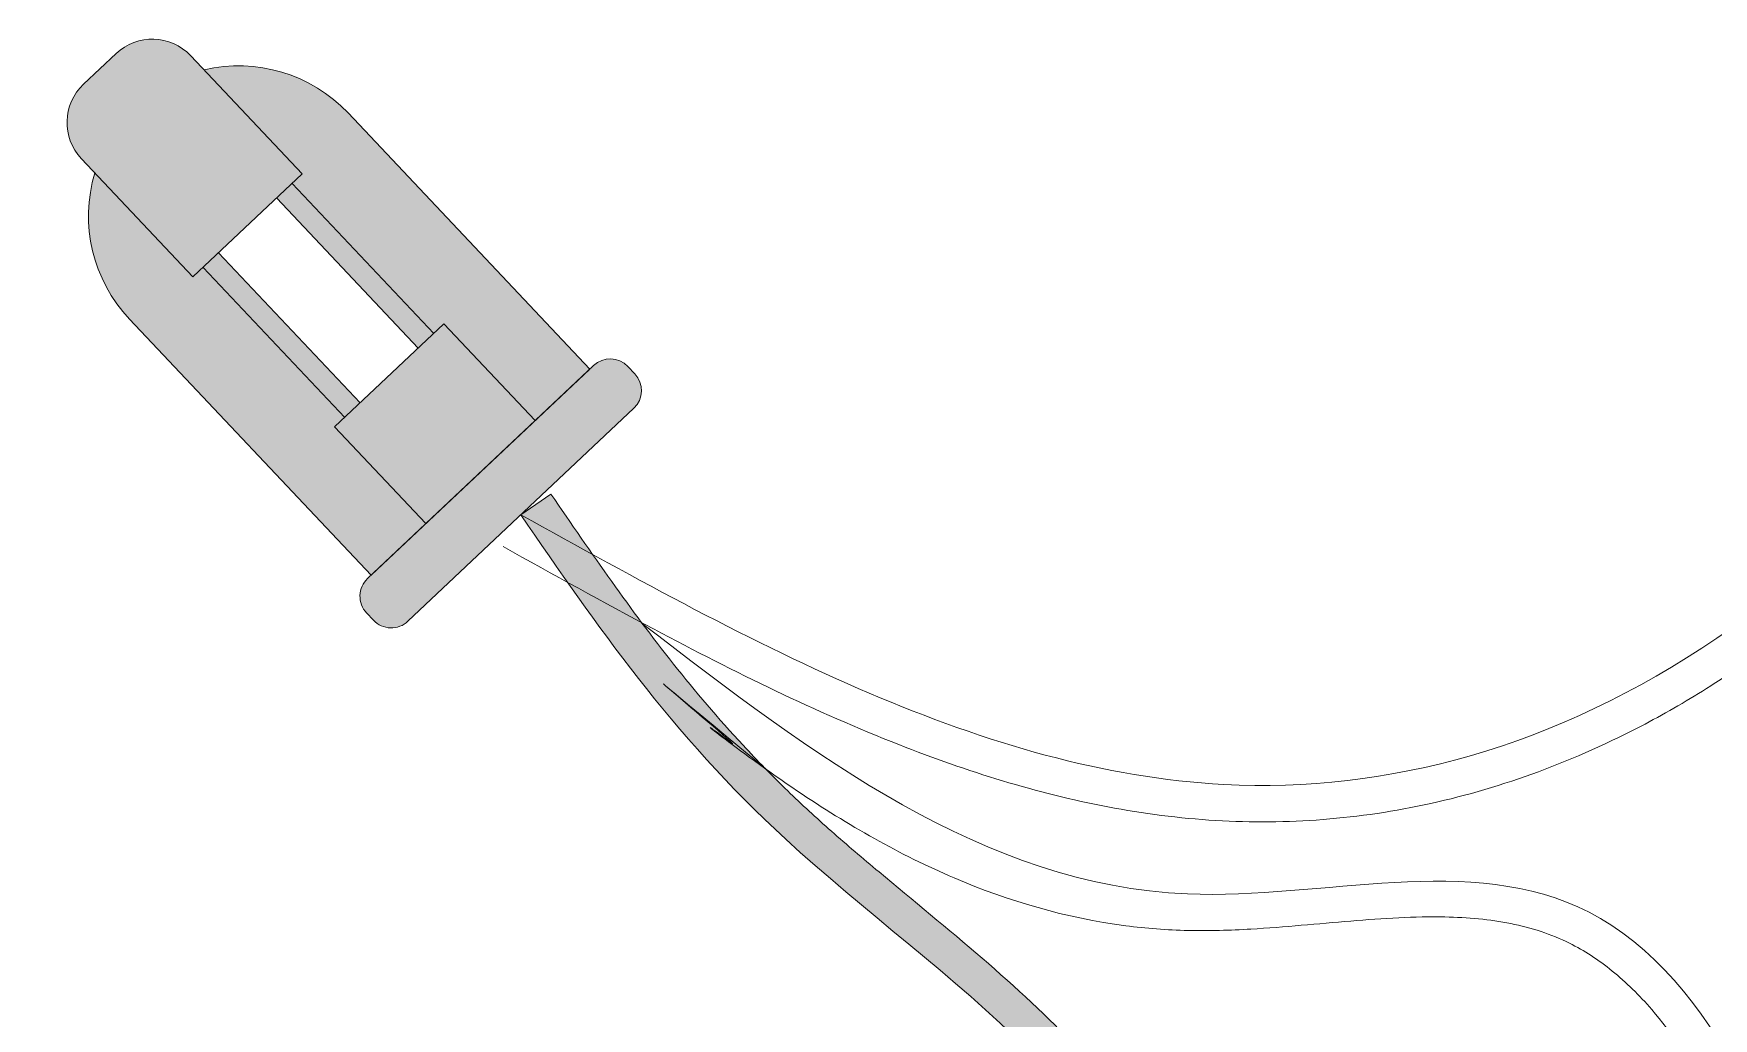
# Model space of a CAD drawing. Header units: metres. Extents: x 86 to 375, y -25 to 177.
# Drawn here: x 244.22 to 250.45, y 82.26 to 85.91 of the extents above; entities that cross this region are included whole.
import ezdxf

# ---------------------------------------------------------------- set-up
doc = ezdxf.new("R2010")
doc.units = ezdxf.units.M

msp = doc.modelspace()

# ---------------------------------------------------------------- hatches: boundary and pattern name
at = {"lineweight": 0, "transparency": 33554687}
h = msp.add_hatch(color=251, dxfattribs=at)
h.dxf.hatch_style = 1
edge = h.paths.add_edge_path()
edge.add_line((244.8131752671485, 85.01081918068115), (245.2180239586124, 85.39287565083663))
edge.add_line((245.2180239586124, 85.39287565083663), (244.8045774831058, 85.83098697300187))
edge.add_ellipse((244.6623389357808, 85.69675618929642), major_axis=(-0.1382926383422691, 0.1382926383422691), ratio=0.9999999999998963, start_angle=268.3409269401268, end_angle=358.3409269382888)
edge.add_line((244.5281081520799, 85.8389947366258), (244.4077365547897, 85.72539983411019))
edge.add_ellipse((244.5419673389022, 85.58316128672561), major_axis=(0.1382926385704151, 0.1382926385704151), ratio=0.9999999999999729, start_angle=88.34092701488923, end_angle=178.3409270172688)
edge.add_line((244.3997287915232, 85.4489305026072), (244.8131752671485, 85.01081918068115))
edge = h.paths.add_edge_path()
edge.add_line((245.4737575217965, 83.90530032653982), (245.6761818221095, 84.09632851810687))
edge.add_line((245.6761818221095, 84.09632851810687), (245.3379921767006, 84.45469343466988))
edge.add_line((245.3379921767006, 84.45469343466988), (245.3752451186662, 84.48984910555095))
edge.add_line((245.3752451186662, 84.48984910555095), (244.8504282082801, 85.045974852278))
edge.add_line((244.8504282082801, 85.045974852278), (244.8131752671485, 85.01081918068115))
edge.add_line((244.8131752671485, 85.01081918068115), (244.4494541202072, 85.39623872466285))
edge.add_ellipse((244.9827490957765, 85.23665777865901), major_axis=(-0.3936175868117659, 0.3936175868117659), ratio=0.9999999999999432, start_angle=28.34093459475283, end_angle=88.34092699919425)
edge.add_line((244.5779004041443, 84.85460130877703), (245.4737575217965, 83.90530032653982))
edge = h.paths.add_edge_path()
edge.add_line((245.7055879278661, 84.80159423370418), (245.7428408682828, 84.83674990458707))
edge.add_line((245.7428408682828, 84.83674990458707), (246.0810305142883, 84.47838498778577))
edge.add_line((246.0810305142883, 84.47838498778577), (246.2834548130514, 84.66941317959021))
edge.add_line((246.2834548130514, 84.66941317959021), (245.3875976953988, 85.61871416063508))
edge.add_ellipse((244.9827490027229, 85.23665768937698), major_axis=(0.3936175880163209, 0.3936175880163209), ratio=0.9999999999999819, start_angle=358.3409270284789, end_angle=418.3409194329326)
edge.add_line((244.8543028110745, 85.77829519458004), (245.2180239586124, 85.39287565083663))
edge.add_line((245.2180239586124, 85.39287565083663), (245.1807710160498, 85.35771998043214))
edge.add_line((245.1807710160498, 85.35771998043214), (245.7055879278661, 84.80159423370418))
h.paths.add_polyline_path([(245.6480151393895, 84.747262685968), (245.7055879278661, 84.80159423370418), (245.1807710160498, 85.35771998043214), (245.1231982297192, 85.30338843317253)], flags=17)
h.paths.add_polyline_path([(245.3752451186662, 84.48984910555095), (245.4328179057126, 84.54418065352633), (244.9080009960418, 85.10030639953669), (244.8504282082801, 85.045974852278)], flags=17)
h.paths.add_polyline_path([(245.6761818221095, 84.09632851810687), (246.0810305142883, 84.47838498778577), (245.7428408682828, 84.83674990458707), (245.3379921767006, 84.45469343466988)])
edge = h.paths.add_edge_path()
edge.add_ellipse((246.384747853336, 84.58957279462963), major_axis=(0.06366819556338196, 0.06366819556338196), ratio=0.9999999999999959, start_angle=268.3409267307371, end_angle=358.3409267382344)
edge.add_line((246.4502326961043, 84.65137096305074), (246.4244625083689, 84.67867851538807))
edge.add_ellipse((246.3589776663658, 84.61688034701871), major_axis=(-0.06366819514476858, 0.06366819514476858), ratio=0.9999999999997923, start_angle=268.3409270484815, end_angle=358.3409270410096)
edge.add_line((246.297179498005, 84.6823651890299), (245.4600328375587, 83.89234831686184))
edge.add_ellipse((245.5218310067544, 83.82686347414386), major_axis=(0.0636681959133839, 0.0636681959133839), ratio=0.999999999999869, start_angle=88.34092711865499, end_angle=178.3409271183733)
edge.add_line((245.4563461640361, 83.76506530494856), (245.4821163510566, 83.73775775404187))
edge.add_ellipse((245.5476011941322, 83.79955592276055), major_axis=(0.06366819586584618, 0.06366819586584618), ratio=0.9999999999998709, start_angle=178.3409267417297, end_angle=268.340926741973)
edge.add_line((245.6093993628511, 83.73407107968518), (246.4465460217485, 84.52408795185323))
edge = h.paths.add_edge_path()
edge.add_line((240.9409963378195, 74.39925664777905), (240.940996339965, 74.95591597862398))
edge.add_line((240.940996339965, 74.95591597862398), (240.3386015191564, 74.95591597910146))
edge.add_ellipse((240.338601519216, 74.76034065343305), major_axis=(0.1382926390129112, 0.1382926390129112), ratio=0.9999999999998883, start_angle=45.0000000174554, end_angle=135.000000017449)
edge.add_line((240.1430261935476, 74.76034065337348), (240.1430261942629, 74.59483197350704))
edge.add_ellipse((240.3386015190966, 74.59483197356684), major_axis=(-0.1382926384226954, 0.1382926384226954), ratio=0.9999999999999138, start_angle=45.00000001752127, end_angle=135.0000000175163)
edge.add_line((240.3386015191564, 74.39925664873311), (240.9409963378195, 74.39925664777905))
edge = h.paths.add_edge_path()
edge.add_line((241.7056587707285, 74.9046938843266), (241.7056587700132, 74.95591597862398))
edge.add_line((241.7056587700132, 74.95591597862398), (242.1984037846806, 74.95591597862398))
edge.add_line((242.1984037846806, 74.95591597862398), (242.1984037839653, 75.2342455796724))
edge.add_line((242.1984037839653, 75.2342455796724), (240.8931328051568, 75.2342455796724))
edge.add_ellipse((240.8931328047906, 74.67758624865084), major_axis=(-0.3936175877761194, 0.3936175877761194), ratio=0.9999999999999641, start_angle=-45.00000003769463, end_angle=14.99999236691159)
edge.add_line((240.4110517199521, 74.95591597838569), (240.940996339965, 74.95591597862398))
edge.add_line((240.940996339965, 74.95591597862398), (240.9409963378195, 74.9046938843266))
edge.add_line((240.9409963378195, 74.9046938843266), (241.7056587707285, 74.9046938843266))
h.paths.add_polyline_path([(241.7056587700132, 74.82553238530357), (241.7056587707285, 74.9046938843266), (240.9409963378195, 74.9046938843266), (240.9409963385348, 74.82553238601844)])
h.paths.add_polyline_path([(241.7056587700132, 74.45047874207552), (241.7056587700132, 74.52964024086208), (240.9409963378195, 74.52964024062379), (240.9409963392501, 74.45047874207552)])
edge = h.paths.add_edge_path()
edge.add_line((242.19840378325, 74.12092704649143), (242.1984037846806, 74.39925664777905))
edge.add_line((242.1984037846806, 74.39925664777905), (241.7056587707285, 74.39925664849483))
edge.add_line((241.7056587707285, 74.39925664849483), (241.7056587700132, 74.45047874207552))
edge.add_line((241.7056587700132, 74.45047874207552), (240.9409963392501, 74.45047874207552))
edge.add_line((240.9409963392501, 74.45047874207552), (240.9409963378195, 74.39925664777905))
edge.add_line((240.9409963378195, 74.39925664777905), (240.4110517207865, 74.39925664777905))
edge.add_ellipse((240.8931328047999, 74.67758637703416), major_axis=(-0.3936175871011934, 0.3936175871011934), ratio=0.9999999999999842, start_angle=75.000007632792, end_angle=135.0000000367365)
edge.add_line((240.8931328051568, 74.1209270469671), (242.19840378325, 74.12092704649143))
h.paths.add_polyline_path([(242.1984037846806, 74.39925664777905), (242.1984037846806, 74.95591597862398), (241.7056587700132, 74.95591597862398), (241.7056587707285, 74.39925664849483)])
edge = h.paths.add_edge_path()
edge.add_ellipse((242.3259915797001, 74.10205586476485), major_axis=(0.06366819564786458, 0.06366819564786458), ratio=0.9999999999999905, start_angle=224.9999998485145, end_angle=314.9999998485139)
edge.add_line((242.4160320054772, 74.10205586452679), (242.4160320046427, 75.25311676187715))
edge.add_ellipse((242.3259915791638, 75.25311676217547), major_axis=(0.06366819543708856, 0.06366819543708856), ratio=0.9999999999998881, start_angle=314.9999999999968, end_angle=404.9999998101757)
edge.add_line((242.3259915794621, 75.34315718765441), (242.2884442106966, 75.34315718837018))
edge.add_ellipse((242.2884442109352, 75.25311676211567), major_axis=(0.06366819598550133, 0.06366819598550133), ratio=0.9999999999998623, start_angle=45.00000015177913, end_angle=135.0000001517712)
edge.add_line((242.1984037846806, 75.25311676187715), (242.1984037846806, 74.10205586405021))
edge.add_ellipse((242.2884442106966, 74.10205586476553), major_axis=(0.06366819581684523, 0.06366819581684523), ratio=0.9999999999998789, start_angle=135.0000004551774, end_angle=225.0000004551843)
edge.add_line((242.288444211412, 74.01201543874953), (242.3259915794621, 74.01201543898782))
h = msp.add_hatch(color=256, dxfattribs=at)
edge = h.paths.add_edge_path()
edge.add_spline(control_points=[(246.0279726925374, 84.12907951517258), (246.3060143896347, 83.72332765679761), (246.9551776118129, 82.77599066907891), (248.6855311376377, 81.74024996833754), (247.8570924905977, 80.49722115192702), (247.3622317488376, 80.10557123390475), (247.0457495267871, 79.85509625001117)], knot_values=[0, 0, 0, 0, 776.1570463963789, 1812.147654167916, 2160.643044200671, 2778.949528590573, 2778.949528590573, 2778.949528590573, 2778.949528590573], degree=3, periodic=0)
edge.add_line((247.0457495267871, 79.85509625024946), (247.1297172425271, 79.74900066800268))
edge.add_spline(control_points=[(247.1297172425271, 79.74900066776439), (247.1997859683516, 79.8044554819607), (247.2702480750564, 79.86021818251805), (247.4700628473048, 80.02196925611673), (247.5993344587574, 80.13090957803882), (247.7885020922901, 80.30937439317853), (247.8507609837535, 80.37137192292442), (247.9728514334444, 80.50181179495024), (248.0326529130222, 80.57015320320346), (248.1367988042117, 80.69979419369878), (248.1815709181311, 80.75949625225252), (248.2798676959757, 80.90574177832781), (248.3306179477455, 80.99397578354086), (248.3866628823758, 81.127390859081), (248.4016477360011, 81.16989867539627), (248.4248917931797, 81.25644562049087), (248.4330277926216, 81.30072992224899), (248.4408049828295, 81.38552905554928), (248.4410965371613, 81.42627312560302), (248.4323917553903, 81.54648915190859), (248.4138706596378, 81.62402423258021), (248.3578613552341, 81.77226425905423), (248.3204587035658, 81.84308283086006), (248.2227288403989, 81.99416086025388), (248.1591742376569, 82.07327571506715), (247.9833374910833, 82.26593514008704), (247.8625961336376, 82.3766499075436), (247.6111765760662, 82.5935278749011), (247.4804528925898, 82.69962422318616), (247.2946854352246, 82.85520834655921), (247.2356081800941, 82.90545922060204), (247.122245898414, 83.00556133647018), (247.0682718246463, 83.05530960245318), (246.9587945094587, 83.16151438446099), (246.9038235123636, 83.21790707774375), (246.666892890859, 83.47322357840761), (246.5115008889917, 83.67558298988564), (246.2882615548853, 83.98860855336346), (246.2141642116786, 84.09672687144479), (246.1395849546681, 84.20556188411769)], knot_values=[0, 0, 0, 0, 6.756417714519387, 6.756417714519387, 19.17189048022639, 19.17189048022639, 25.37962686307989, 25.37962686307989, 31.58736324593339, 31.58736324593339, 36.48074421115352, 36.48074421115352, 43.18213061361291, 43.18213061361291, 46.23686457921572, 46.23686457921572, 49.29159854481853, 49.29159854481853, 52.15651243092103, 52.15651243092103, 57.86962677243898, 57.86962677243898, 63.58274111395693, 63.58274111395693, 70.52405827013338, 70.52405827013338, 80.99162164751337, 80.99162164751337, 91.45918502489334, 91.45918502489334, 96.48963544762753, 96.48963544762753, 101.5200858703617, 101.5200858703617, 107.1514105388288, 107.1514105388288, 126.8818266794391, 126.8818266794391, 137.1571503924483, 137.1571503924483, 137.1571503924483, 137.1571503924483], degree=3, periodic=0)
edge.add_line((246.1395849549059, 84.20556188435779), (246.027972692657, 84.12907951541177))

# ---------------------------------------------------------------- linework, layer by layer
for p, q in [((244.5281081520799, 85.8389947366258), (244.4077365547897, 85.72539983411019)), ((245.2180239586124, 85.39287565083663), (244.8045774831058, 85.83098697300187)), ((246.2834548130514, 84.66941317959021), (245.3875976953988, 85.61871416063508)), ((244.3997287915232, 85.4489305026072), (244.8131752671485, 85.01081918068115)), ((244.8131752671485, 85.01081918068115), (245.2180239586124, 85.39287565083663)), ((245.7055879278661, 84.80159423370418), (245.1807710160498, 85.35771998043214)), ((245.6480151393895, 84.74726268596709), (245.1231982297192, 85.30338843317253)), ((245.4328179057126, 84.54418065352633), (244.9080009960418, 85.10030639953669)), ((245.3752451186662, 84.48984910555095), (244.8504282082801, 85.045974852278)), ((244.5779004041443, 84.85460130877703), (245.4737575217965, 83.90530032653982)), ((245.7428408682828, 84.83674990458707), (245.3379921767006, 84.45469343466988)), ((246.0810305142883, 84.47838498778577), (245.7428408682828, 84.83674990458707)), ((246.297179498005, 84.6823651890299), (245.4600328375587, 83.89234831686184)), ((245.4737575217965, 83.90530032653982), (246.2834548130514, 84.66941317959021)), ((246.4502326961043, 84.65137096305074), (246.4244625083689, 84.67867851538716)), ((245.6093993628511, 83.73407107968518), (246.4465460217485, 84.52408795185323)), ((245.6761818221095, 84.09632851810687), (246.0810305142883, 84.47838498778577)), ((245.3379921767006, 84.45469343466988), (245.6761818221095, 84.09632851810687)), ((246.0279726926575, 84.12907951541177), (246.1395849549059, 84.20556188435779)), ((245.4563461640361, 83.76506530494856), (245.4821163510566, 83.73775775404187))]:
    msp.add_line(p, q, dxfattribs=at)
for centre, major_axis, ratio, start_param, end_param in [((244.6623389357809, 85.69675618930086), (-0.1382926383400443, 0.1382926383400443), 0.9999999999999996, 4.683432692942673, 6.254229019737569), ((244.982749002723, 85.23665768937724), (0.3936175880161533, 0.3936175880161533), 0.9999999999999779, 6.254229021295467, 7.30142643992526), ((244.541967338908, 85.58316128672544), (-0.1382926385732855, 0.1382926385732855), 0.9999999999999933, -0.02895628610032364, 1.541840040694573), ((244.9827490957762, 85.23665777865892), (-0.3936175868115224, 0.3936175868115224), 0.9999999999999727, 0.4946426217704532, 1.541840040400237), ((246.3589776663656, 84.61688034702655), (-0.06366819514062412, 0.06366819514062412), 0.9999999999999963, 4.683432694777465, 6.254229021572361), ((246.3847478533277, 84.58957279462987), (0.0636681955675475, 0.0636681955675475), 0.9999999999999949, 4.683432689369649, 6.254229016164546), ((245.521831006754, 83.82686347414386), (-0.0636681959132236, 0.0636681959132236), 0.9999999999999966, -0.02895628431254904, 1.541840042482348), ((245.5476011941322, 83.79955592276082), (-0.06366819586597705, 0.06366819586597705), 0.9999999999999984, 1.541840035908474, 3.112636362703371)]:
    msp.add_ellipse(centre, major_axis=major_axis, ratio=ratio, start_param=start_param, end_param=end_param, dxfattribs=at)
for points, knots in [([(252.4686017125133, 79.51384623570624), (252.281471321393, 79.51274174661825), (251.36170997386, 79.51077005429482), (249.7401666789534, 79.62551212949978), (248.1074969916823, 77.78179605980125), (248.1737561638835, 75.2635986301438), (245.2669431999208, 74.28800223798947), (243.5404586259607, 74.62058259983218), (242.4160320061925, 74.83718587441666), (243.1644048837312, 75.00741257793192), (244.5469783785258, 75.32189608668972), (246.9631427580022, 75.78473683147052), (247.819094058039, 77.64076532208122), (248.7721791323476, 79.87494386077918), (247.54422884095, 80.16565420523142), (247.2051662773571, 79.95441459417992), (247.0457495267871, 79.85509625001117), (247.3622317488376, 80.10557123390475), (247.8570924905977, 80.49722115192702), (248.6855311376377, 81.74024996833754), (246.9551776118129, 82.77599066907891), (246.3060143896347, 83.72332765679761), (246.0279726925374, 84.12907951517258), (246.8857025391109, 83.65242510063939), (248.3291240094146, 82.85029233284416), (250.484951217633, 83.43574735850319), (252.0075844880959, 85.13934024725671), (253.0273827212565, 83.68100525546373), (252.7782714628426, 82.34201995555844), (251.465441194409, 81.81356424898507), (251.3306975134975, 80.57600084724612), (251.8413438733129, 79.89220296059096), (252.279687294597, 79.99685783718263), (252.4979237968211, 80.04896199364879)], [0, 0, 0, 0, 13.94361430568784, 68.25335162635707, 110.7329929612323, 180.9675987233705, 226.5730959240716, 311.7476788854763, 311.7476788854763, 311.7476788854763, 1485.787257959601, 2480.714583733887, 3701.074338523816, 4688.128872328289, 4999.999627420229, 5276.752096836357, 5276.752096836357, 5276.752096836357, 5895.058581226259, 6243.553971259014, 7279.544579030551, 8055.701625426929, 8055.701625426929, 8055.701625426929, 9450.772834529806, 10403.3822428921, 11356.70496327843, 11986.26610044861, 12398.13226005062, 13283.85383378062, 13759.04338873042, 14071.06210283628, 14380.42935528843, 14380.42935528843, 14380.42935528843, 14380.42935528843]), ([(245.9622494429829, 84.01081158108894), (246.1478757774117, 83.90765626831211), (246.3342286084177, 83.80408775515747), (246.8203670974259, 83.54580222721319), (247.1218346028814, 83.39713598342126), (247.6824607040177, 83.17673421879039), (247.9401680266143, 83.09620039816122), (248.3345772572044, 83.02107875414089), (248.4679011527779, 83.00369223780848), (248.8663942907343, 82.97967641325152), (249.1336812557462, 82.99991941828915), (249.6665058212758, 83.1177228827018), (249.9320656197552, 83.21524694986505), (250.2747536861185, 83.3962768134615), (250.3558879036192, 83.44330346389046), (250.4879255111697, 83.52686785693362), (250.5392368469717, 83.56116033406482), (250.6407608837368, 83.63231330366301), (250.6910035692932, 83.669093045426), (250.8402969412092, 83.78126684351167), (250.9379401728394, 83.85849963541199), (251.1294084126235, 84.0084203822152), (251.2232423450233, 84.08110577721794), (251.4060738200429, 84.21240358729568), (251.4950957984212, 84.27097498412326), (251.6495053176169, 84.3559520806811), (251.7161141539101, 84.38631793446706), (251.8300067995075, 84.42428884644681), (251.8784489096885, 84.43521428270554), (251.9707259194139, 84.44465327568281), (252.0145245566847, 84.4432814833662), (252.0769309047947, 84.43184040184218), (252.09616417985, 84.42694731660043), (252.1349889722352, 84.41407728285952), (252.154795973349, 84.40602730508084), (252.2318578523879, 84.36891818065845), (252.2909295710812, 84.32827339430054), (252.4056072788718, 84.22489861364551), (252.4611812654022, 84.162289999439), (252.562652048755, 84.02217196459964), (252.6085700235845, 83.9446866299649), (252.6859002780203, 83.78243215699416), (252.7173113435985, 83.69766321320725), (252.7500013299469, 83.57329709286745), (252.7584266860964, 83.53352224250006), (252.770928408194, 83.45467127223213), (252.7750543145422, 83.41544476552184), (252.7813174417498, 83.29875087185059), (252.7773409313442, 83.2222653371827), (252.7553827867988, 83.08037897916068), (252.7386185522561, 83.01459120531302), (252.6997354445936, 82.90599095912143), (252.6803437409882, 82.8618241049789), (252.6392097311501, 82.78350116534415), (252.6182159059528, 82.74885312600321), (252.5718769447091, 82.68096430535473), (252.5466046926264, 82.64782456083498), (252.4415323451045, 82.52184508271415), (252.3480631756071, 82.43347677083233), (252.1458285893683, 82.25839441032616), (252.0371908959629, 82.17173068280403), (251.8226162194493, 81.98871333403798), (251.7165780275346, 81.8923221070308), (251.5793814191107, 81.73580561204011), (251.5394639328007, 81.68541139621897), (251.4760097915415, 81.59319656892052), (251.4509800516845, 81.55279071397939), (251.3877207234392, 81.43636275334569), (251.3544832760582, 81.35743756337337), (251.3036436921844, 81.19368394847146), (251.2859871356974, 81.10875895400108), (251.2660354404931, 80.9215544347307), (251.2667139175425, 80.81868548746291), (251.2897117326739, 80.64117584676927), (251.3061132319455, 80.56645697326888), (251.354524967957, 80.41538283128915), (251.3873953319077, 80.338939011528), (251.4685584030632, 80.19449206562234), (251.5168050430299, 80.12645929928016), (251.6155742545608, 80.0214741718309), (251.6625716910841, 79.98097835273796), (251.739976338673, 79.93110674591293), (251.7664827371124, 79.91645548672835), (251.8173056324009, 79.89330011482429), (251.8414335818771, 79.88417740388098), (251.8898450384619, 79.86945572681628), (251.9141990854029, 79.86376022620419), (251.9932822846655, 79.8498543927198), (252.0478149729253, 79.84736053462251), (252.1551327524663, 79.85094827361166), (252.208003985572, 79.85702830214717), (252.312034650016, 79.87339910478744), (252.3632134918454, 79.88371219153572), (252.4337663020375, 79.89874295516069), (252.4540251627446, 79.90316079969574), (252.474074682999, 79.90753246565049)], [0, 0, 0, 0, 14.90126059182894, 14.90126059182894, 38.64294635833615, 38.64294635833615, 58.34537497117292, 58.34537497117292, 68.27723498307904, 68.27723498307904, 87.78031227144696, 87.78031227144696, 107.2833895598149, 107.2833895598149, 113.3750964048189, 113.3750964048189, 117.2612731608094, 117.2612731608094, 121.1474499167998, 121.1474499167998, 128.9198034287807, 128.9198034287807, 136.6921569407616, 136.6921569407616, 144.4645104527425, 144.4645104527425, 150.7536927557065, 150.7536927557065, 155.8070663867365, 155.8070663867365, 160.8604400177666, 160.8604400177666, 163.1463513268658, 163.1463513268658, 165.4322626359651, 165.4322626359651, 171.924309949841, 171.924309949841, 178.416357263717, 178.416357263717, 184.9084045775929, 184.9084045775929, 191.4004518914688, 191.4004518914688, 194.4689714148614, 194.4689714148614, 197.5374909382539, 197.5374909382539, 203.674529985039, 203.674529985039, 209.2898441825964, 209.2898441825964, 213.3661535117803, 213.3661535117803, 216.8323061637744, 216.8323061637744, 220.2984588157686, 220.2984588157686, 230.2546456914532, 230.2546456914532, 240.2108325671379, 240.2108325671379, 250.1670194428225, 250.1670194428225, 254.5711947589012, 254.5711947589012, 257.773111155714, 257.773111155714, 263.4112757423226, 263.4112757423226, 269.0494403289312, 269.0494403289312, 275.606044386387, 275.606044386387, 280.3827218975966, 280.3827218975966, 285.4131159722565, 285.4131159722565, 290.4435100469164, 290.4435100469164, 294.2167900677981, 294.2167900677981, 296.0491494218358, 296.0491494218358, 297.5798861206138, 297.5798861206138, 299.1106228193917, 299.1106228193917, 302.5560244312206, 302.5560244312206, 306.0014260430494, 306.0014260430494, 309.4468276548783, 309.4468276548783, 310.8520581490455, 310.8520581490455, 310.8520581490455, 310.8520581490455]), ([(246.1395849546681, 84.20556188411769), (246.2141642116786, 84.09672687144479), (246.2882615548853, 83.98860855336346), (246.5115008889917, 83.67558298988564), (246.666892890859, 83.47322357840761), (246.9038235123636, 83.21790707774375), (246.9587945094587, 83.16151438446099), (247.0682718246463, 83.05530960245318), (247.122245898414, 83.00556133647018), (247.2356081800941, 82.90545922060204), (247.2946854352246, 82.85520834655921), (247.4804528925898, 82.69962422318616), (247.6111765760662, 82.5935278749011), (247.8625961336376, 82.3766499075436), (247.9833374910833, 82.26593514008704), (248.1591742376569, 82.07327571506715), (248.2227288403989, 81.99416086025298), (248.3204587035658, 81.84308283086006), (248.3578613552341, 81.77226425905423), (248.4138706596378, 81.62402423258021), (248.4323917553903, 81.54648915190859), (248.4410965371613, 81.42627312560302), (248.4408049828295, 81.38552905554928), (248.4330277926216, 81.30072992224899), (248.4248917931797, 81.25644562049087), (248.4016477360011, 81.16989867539627), (248.3866628823758, 81.127390859081), (248.3306179477455, 80.99397578354086), (248.2798676959757, 80.90574177832781), (248.1815709181311, 80.75949625225252), (248.1367988042117, 80.69979419369878), (248.0326529130222, 80.57015320320346), (247.9728514334444, 80.50181179495024), (247.8507609837535, 80.37137192292442), (247.7885020922901, 80.30937439317762), (247.5993344587574, 80.13090957803882), (247.4700628473048, 80.02196925611673), (247.2702480750564, 79.86021818251805), (247.1997859683516, 79.8044554819607), (247.1297172425271, 79.74900066776439)], [0, 0, 0, 0, 10.27532371300914, 10.27532371300914, 30.00573985361945, 30.00573985361945, 35.63706452208655, 35.63706452208655, 40.66751494482074, 40.66751494482074, 45.69796536755492, 45.69796536755492, 56.16552874493491, 56.16552874493491, 66.63309212231489, 66.63309212231489, 73.57440927849134, 73.57440927849134, 79.2875236200093, 79.2875236200093, 85.00063796152725, 85.00063796152725, 87.86555184762975, 87.86555184762975, 90.92028581323255, 90.92028581323255, 93.97501977883536, 93.97501977883536, 100.6764061812948, 100.6764061812948, 105.5697871465149, 105.5697871465149, 111.7775235293684, 111.7775235293684, 117.9852599122219, 117.9852599122219, 130.4007326779289, 130.4007326779289, 137.1571503924483, 137.1571503924483, 137.1571503924483, 137.1571503924483]), ([(246.9351645743133, 83.18650931472979), (246.0915466474772, 83.88817124719839), (246.9351645743133, 83.18650931472979), (246.6150408238651, 83.4281844121951), (246.8294781576875, 83.25517232365831), (247.2394088695529, 82.97882121629931), (247.4321192185167, 82.86863551421351), (247.8360310597901, 82.69620387954905), (248.0473572160487, 82.63403777642446), (248.3449221568586, 82.5954021138686), (248.4218742138634, 82.58945394702181), (248.5779157462599, 82.58599012346434), (248.6557950965645, 82.58842174859268), (248.8583761914257, 82.60015822191411), (248.9822839279656, 82.61274856467475), (249.2233031001571, 82.63268073959529), (249.3403820431719, 82.63999415822212), (249.5368032315256, 82.63611303014926), (249.618579861212, 82.62879015512675), (249.772791394401, 82.59793416137921), (249.8451660007719, 82.57453258080653), (249.9405688730959, 82.52692510218816), (249.9672417425396, 82.51158837123143), (250.0201039231303, 82.47715803165642), (250.0462071153412, 82.4581118287569), (250.1230374815942, 82.39594290466533), (250.1722744572641, 82.34777370615205), (250.2929417949209, 82.20773827882016), (250.3589925101284, 82.10734791727276), (250.4647956119062, 81.8941624791168), (250.5045324191334, 81.78138895292335), (250.546571888614, 81.58051790518942), (250.5545081946144, 81.49182331009064), (250.5488351755622, 81.36953358025761), (250.5444184353838, 81.33160436363409), (250.531554310012, 81.26509841222918), (250.5239074094776, 81.23608649034662), (250.5048169711114, 81.17869866795712), (250.4934208430533, 81.15046214695207), (250.4504197521688, 81.0591015176314), (250.4114437035802, 80.997142735674), (250.3186601217272, 80.87465740771489), (250.2648909560922, 80.81420893974513), (250.1477650998119, 80.69384600730149), (250.0844389676337, 80.6339397465726), (250.0002144899846, 80.55579673643291), (249.9810485864165, 80.53810965724182), (249.9099447881464, 80.48753788490461)], [0, 0, 0, 0, 14.29371509230527, 14.29371509230527, 33.2749958744625, 33.2749958744625, 49.07295874121778, 49.07295874121778, 64.87092160797305, 64.87092160797305, 70.2595829976128, 70.2595829976128, 75.64824438725255, 75.64824438725255, 84.3724716308186, 84.3724716308186, 93.09669887438464, 93.09669887438464, 99.82906013565916, 99.82906013565916, 106.5614213969337, 106.5614213969337, 109.2235878547185, 109.2235878547185, 111.8857543125034, 111.8857543125034, 117.210087228073, 117.210087228073, 125.8562067892173, 125.8562067892173, 134.5023263503616, 134.5023263503616, 141.5203646751828, 141.5203646751828, 144.8263644903424, 144.8263644903424, 147.5702706887066, 147.5702706887066, 150.3141768870708, 150.3141768870708, 156.5419059256898, 156.5419059256898, 162.7696349643089, 162.7696349643089, 168.9973640029279, 168.9973640029279, 170.8122109531081, 170.8122109531081, 170.8122109531081, 170.8122109531081]), ([(246.4795206331493, 83.72396457071494), (247.1110138446917, 83.23926272318548), (248.1601761222225, 82.43397949134328), (250.1353862457355, 83.06738232714673), (251.0240982171184, 81.21108886105098), (250.2377877126372, 80.58410017461355), (249.898387318659, 80.31346890874096)], [0, 0, 0, 0, 1.126302150039579, 1.87123742159775, 2.658577931613026, 3.25651401095852, 3.25651401095852, 3.25651401095852, 3.25651401095852])]:
    msp.add_open_spline(points, degree=3, knots=knots, dxfattribs=at)

doc.saveas('drawing.dxf')
